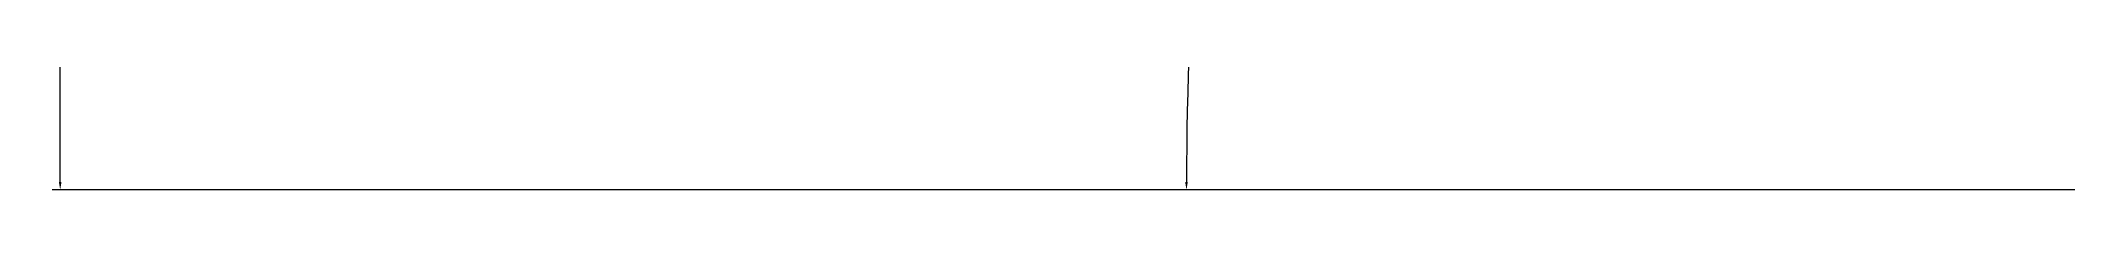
# Model space of a CAD drawing. Header units: millimetres. Extents: x 9612 to 23319, y 1863 to 14354.
# Drawn here: x 11497.34 to 11542.94, y 8779.17 to 8781.77 of the extents above; entities that cross this region are included whole.
import ezdxf

# ---------------------------------------------------------------- set-up
doc = ezdxf.new("R2010")
doc.units = ezdxf.units.MM
doc.header["$MEASUREMENT"] = 0
doc.styles.get("Standard").update_dxf_attribs({"font": 'arial.ttf'})
doc.dimstyles.get("Standard").update_dxf_attribs({"dimtxt": 0.18, "dimasz": 0.18, "dimexe": 0.18, "dimexo": 0.0625, "dimgap": 0.09, "dimtad": 0, "dimtih": 1, "dimtoh": 1, "dimdec": 4, "dimzin": 0, "dimdsep": 46, "dimtxsty": 'Standard', "dimcen": 0.09, "dimadec": 0, "dimazin": 0, "dimtfac": 1, "dimtdec": 4, "dimtofl": 0, "dimtmove": 0, "dimatfit": 3, "dimfxl": 1, "dimtolj": 1, "dimtzin": 0, "dimarcsym": 0})

# ---------------------------------------------------------------- blocks, each defined once
blk = doc.blocks.new('*D84')
at = {"color": 0, "linetype": 'Continuous', "lineweight": -2, "transparency": 16777216}
for p, q in [((11565.905, 8802.292), (11534.06, 8820.676)), ((11590.897, 8779.168), (11522.939, 8779.168))]:
    blk.add_line(p, q, dxfattribs=at)
for start, end in [(150.1262, 161.93435), (162.19891, 179.8755)]:
    blk.add_arc((11605.959, 8779.168), 82.841, start, end, dxfattribs=at)
at = {"color": 0, "linetype": 'Continuous', "transparency": 16777216}
for points in [[(11534.1, 8820.445), (11534.152, 8820.415), (11534.216, 8820.586)], [(11523.149, 8779.348), (11523.089, 8779.348), (11523.119, 8779.168)]]:
    blk.add_solid(points, dxfattribs=at)
at = {"layer": 'Defpoints', "color": 0, "linetype": 'Continuous', "transparency": 16777216}
for p in [(11565.959, 8802.261), (11524.377, 8793.553), (11590.959, 8779.168), (11605.954, 8779.168), (11605.959, 8779.168)]:
    blk.add_point(p, dxfattribs=at)
at = {"color": 0, "linetype": 'Continuous', "transparency": 16777216, "insert": (11527.144, 8804.676), "char_height": 0.18, "attachment_point": 5}
blk.add_mtext('\\A1;30°', dxfattribs=at)
blk = doc.blocks.new('*D92')
at = {"color": 0, "lineweight": -2, "transparency": 16777216}
for p, q in [((11572.023, 8804.168), (11497.606, 8804.168)), ((11497.786, 8803.988), (11497.786, 8791.85)), ((11497.786, 8779.348), (11497.786, 8791.486)), ((11572.023, 8779.168), (11497.606, 8779.168))]:
    blk.add_line(p, q, dxfattribs=at)
at = {"color": 0, "transparency": 16777216}
for points in [[(11497.756, 8803.988), (11497.816, 8803.988), (11497.786, 8804.168)], [(11497.756, 8779.348), (11497.816, 8779.348), (11497.786, 8779.168)]]:
    blk.add_solid(points, dxfattribs=at)
at = {"layer": 'Defpoints', "color": 0, "transparency": 16777216}
for p in [(11497.786, 8804.168), (11572.085, 8804.168), (11572.085, 8779.168)]:
    blk.add_point(p, dxfattribs=at)
at = {"color": 0, "transparency": 16777216, "insert": (11497.786, 8791.668), "char_height": 0.18, "attachment_point": 5}
blk.add_mtext('\\A1;25.0000', dxfattribs=at)
blk = doc.blocks.new('ijkkkkkkkkk')
at = {"linetype": 'Continuous'}
dim = blk.add_angular_dim_2l(base=(1049.03208, 842.29854), line1=((1130.60911, 827.91424), (1115.61422, 827.91424)), line2=((1130.61422, 827.91424), (1090.61422, 851.00667)), dimstyle='Standard', dxfattribs=at)
dim.commit()
dim.dimension.update_dxf_attribs({"geometry": '*D84', "text_midpoint": (1051.79846, 853.42167), "dimtype": 130, "insert": (-10475.34511, -7951.25402)})
dim = blk.add_linear_dim(base=(1022.44047, 852.91424), p1=(1096.74012, 827.91424), p2=(1096.74012, 852.91424), angle=270, dimstyle='Standard')
dim.commit()
dim.dimension.update_dxf_attribs({"geometry": '*D92', "text_midpoint": (1022.44047, 840.41424), "insert": (-10475.34511, -7951.25402)})

msp = doc.modelspace()

# ---------------------------------------------------------------- block references
msp.add_blockref('ijkkkkkkkkk', (10475.34511, 7951.25402))

doc.saveas('drawing.dxf')
